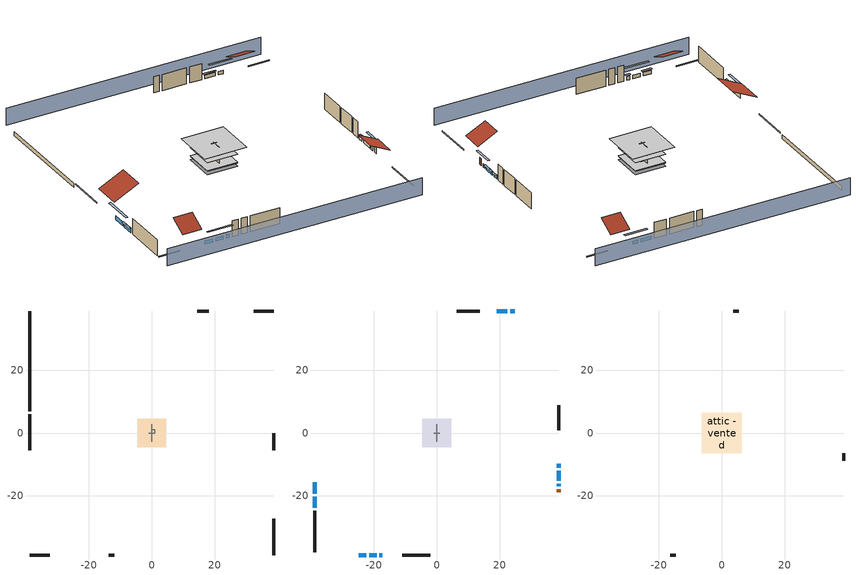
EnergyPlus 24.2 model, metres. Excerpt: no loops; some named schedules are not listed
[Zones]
crawlspace - vented
 floor foundation (Slab2 construction): -4.59,-4.59 -4.59,4.59 4.59,4.59 4.59,-4.59 z-0.91
 wall outside (RimJoist1 construction): -38.85,6.01 -38.85,-5.52 z0.3:0.61
 wall outside (RimJoist2 construction): 38.85,38.85 32.45,38.85 z0.3:0.61
 wall outside (RimJoist3 construction): 38.85,-38.85 38.85,-27.33 z0.3:0.61
 wall outside (RimJoist4 construction): -38.85,-38.85 -32.45,-38.85 z0.3:0.61
 wall foundation (FoundationWall1 construction): -38.85,38.85 -38.85,6.93 z-0.91:0.3
furnace airloop ret air zone
 floor adiabatic (AdiabaticConst): 0,0 0,1 1,1 1,0 z0
 wall adiabatic (AdiabaticConst): 0,1 0,0 1,0 1,1 0,1 z0:1
 ceiling adiabatic (AdiabaticConst): 1,0 1,1 0,1 0,0 z1
garage
 floor foundation (Slab1 construction): -4.48,-4.48 -4.48,4.48 4.48,4.48 4.48,-4.48 z0
 wall outside (Wall1 construction): 18.21,38.85 14.55,38.85 z0.3:5.18
 wall outside (Wall12 construction): -13.71,-38.85 -11.88,-38.85 z0.3:5.18
 wall outside (Wall2 construction): 38.85,-5.57 38.85,-0.08 z0.3:5.18
 wall to conditioned space (Wall5 construction Reversed): 0,2.74 0,-2.74 z0.3:5.18
 wall to conditioned space (Wall6 construction Reversed): -0.91,0 0.91,0 z0.3:5.18
conditioned space
 floor to crawlspace - vented (Floor1 construction): -4.59,-4.59 -4.59,4.59 4.59,4.59 4.59,-4.59 z0.3
 floor to garage (Floor2 construction): -4.48,-4.48 -4.48,4.48 4.48,4.48 4.48,-4.48 z0.3
 floor adiabatic (AdiabaticFloorConstruction): -4.59,-4.59 -4.59,4.59 4.59,4.59 4.59,-4.59 z2.74
 wall outside (AdiabaticWallConstruction 1): 38.85,-18.82 38.85,-17.91 z0.3:2.34
 wall outside (AdiabaticWallConstruction): -38.85,-15.71 -38.85,-19.3 / -38.85,-20.23 -38.85,-23.82 z0.3:1.52; -24.79,-38.85 -22.44,-38.85 / -21.52,-38.85 -19.17,-38.85 z0.3:1.34; 24.79,38.85 23.35,38.85 z0.3:1.25; 22.42,38.85 19.14,38.85 / 38.85,-15.22 38.85,-12.03 z0.3:1.37; 38.85,-16.98 38.85,-16.15 z0.3:1.4; 38.85,-11.1 38.85,-9.75 z0.3:1.22; -18.24,-38.85 -17.34,-38.85 z0.3:1.49
 wall outside (Wall3 construction): -38.85,-24.75 -38.85,-37.92 z0.3:5.18
 wall outside (Wall4 construction): 13.62,38.85 6.31,38.85 z0.3:5.18
 wall outside (Wall7 construction): 38.85,0.85 38.85,8.81 z0.3:5.18
 wall outside (Wall8 construction): -10.95,-38.85 -2.03,-38.85 z0.3:5.18
 window (WindowConstruction): -38.85,-15.71 -38.85,-19.3 z0.3:1.52
 window (WindowConstruction 9): -24.79,-38.85 -22.45,-38.85 z0.3:1.34
 window (WindowConstruction 1): -38.85,-20.23 -38.85,-23.82 z0.3:1.52
 window (WindowConstruction 2): 24.79,38.85 23.35,38.85 z0.3:1.25
 window (WindowConstruction 3): 22.42,38.85 19.14,38.85 z0.3:1.37
 window (WindowConstruction 4): 38.85,-16.98 38.85,-16.15 z0.3:1.4
 window (WindowConstruction 5): 38.85,-15.22 38.85,-12.03 z0.3:1.37
 window (WindowConstruction 6): 38.85,-11.1 38.85,-9.75 z0.3:1.22
 window (WindowConstruction 7): -21.52,-38.85 -19.17,-38.85 z0.3:1.34
 window (WindowConstruction 8): -18.24,-38.85 -17.34,-38.85 z0.3:1.49
 door (Door): 38.85,-18.82 38.85,-17.91 z0.3:2.34
 ceiling adiabatic (AdiabaticFloorConstruction): 4.59,-4.59 4.59,4.59 -4.59,4.59 -4.59,-4.59 z2.74
attic - vented
 floor to conditioned space (Floor3 construction Reversed): -6.41,-6.41 -6.41,6.41 6.41,6.41 6.41,-6.41 z5.18
 wall outside (Wall10 construction): -16.41,-38.85 -14.64,-38.85 z0.3:5.18
 wall outside (Wall11 construction): 38.85,-8.82 38.85,-6.5 z0.3:5.18
 wall outside (Wall9 construction): 5.38,38.85 3.6,38.85 z0.3:5.18
 roof outside (Roof1 construction): -38.85,-14.78,5.18 -31.39,-14.78,8.91 -31.39,-6.44,8.91 -38.85,-6.44,5.18
 roof outside (Roof2 construction): 25.72,38.85,5.18 25.72,33.66,7.77 31.52,33.66,7.77 31.52,38.85,5.18
 roof outside (Roof3 construction): -25.72,-38.85,5.18 -25.72,-33.66,7.77 -31.52,-33.66,7.77 -31.52,-38.85,5.18
 roof outside (Roof4 construction): 38.85,-19.75,5.18 32.9,-19.75,8.15 32.9,-26.4,8.15 38.85,-26.4,5.18
shading: 38.85,43.42 -38.85,43.42 / -38.85,-43.42 38.85,-43.42 z0:5.18; -38.85,-22.05 -38.85,-12.97 -39.46,-12.97 -39.46,-22.05 z4.27; -22.14,-38.85 -25.1,-38.85 -25.1,-39.46 -22.14,-39.46 z1.65; -38.85,-24.12 -38.85,-19.93 -39.46,-19.93 -39.46,-24.12 z1.83; 20.61,38.85 27.54,38.85 27.54,39.46 20.61,39.46 z3.99; 18.83,38.85 22.72,38.85 22.72,39.46 18.83,39.46 z1.68; 38.85,-13.41 38.85,-19.72 39.46,-19.72 39.46,-13.41 z4.15; 38.85,-11.73 38.85,-15.53 39.46,-15.53 39.46,-11.73 z1.68; 38.85,-9.45 38.85,-11.41 39.46,-11.41 39.46,-9.45 z1.52; -16.42,-38.85 -24.26,-38.85 -24.26,-39.46 -16.42,-39.46 z4.08; -17.03,-38.85 -18.54,-38.85 -18.54,-39.46 -17.03,-39.46 z1.8
[Building]
Building 1: Terrain=Suburbs
[Site:Location]
Portland Intl Arpt_OR: Latitude {deg}=45.59; Longitude {deg}=-122.6; Time Zone {hr}=-8; Elevation {m}=33; Keep Site Location Information=Yes
[Site:GroundTemperature:Shallow]
10.2558, 8.96328, 8.85977, 9.47314, 11.9355, 14.3863, 16.5111, 17.8571, 17.9714, 16.8767, 14.8061, 12.4304
[Site:WaterMainsTemperature]
Calculation Method=Schedule; Temperature Schedule=mains temperature schedule
[Material] Roughness=Rough; Thermal Absorptance=0.9
Name | Thickness {m} | Conductivity {W/m-K} | Density {kg/m3} | Specific Heat {J/kg-K} | Solar Absorptance | Visible Absorptance
asphalt or fiberglass shingles | 0.00635 | 0.162714 | 1121.4 | 1465.45 | 0.85 | 0.85
ceiling loosefill ins | 0.254 | 0.0480833 | 16.02 | 1046.75 | 0.7 | 0.7
ceiling stud and cavity | 0.1397 | 0.104117 | 65.682 | 1177.47 | 0.7 | 0.7
composite shingle siding | 0.00635 | 0.162714 | 1121.4 | 1465.45 | 0.7 | 0.7
concrete 4.0 in. | 0.1016 | 1.803125 | 2242.8 | 837.4 | 0.7 | 0.7
concrete 8.0 in. | 0.2032 | 1.803125 | 2242.8 | 837.4 | 0.7 | 0.7
door material | 0.04445 | 0.0612267 | 512.64 | 1214.23 | 0.7 | 0.7
floor covering | 0.0127 | 0.0433444 | 54.468 | 1339.84 | 0.6 | 0.6
floor rigid ins; wall rigid ins; wall rigid ins 1; wall rigid ins 2 | 0.051816 | 0.029427 | 32.04 | 1214.23 | 0.7 | 0.7
floor rigid ins 1; wall rigid ins 3 | 0.512978 | 0.029427 | 32.04 | 1214.23 | 0.7 | 0.7
floor stud and cavity | 0.1397 | 0.0972396 | 92.3553 | 1139.71 | 0.7 | 0.7
floor stud and cavity 1 | 0.1397 | 1.75129 | 37.0049 | 1207.88 | 0.7 | 0.7
furniture material conditioned space 1; furniture material garage 1 | 0.1524 | 0.115458 | 640.8 | 1214.23 | 0.6 | 0.6
gypsum board | 0.0127 | 0.160291 | 801 | 837.4 | 0.6 | 0.6
osb sheathing 0.5 in. | 0.0127 | 0.115458 | 512.64 | 1214.23 | 0.6 | 0.6
osb sheathing 0.5 in. 1 | 0.0127 | 0.115458 | 512.64 | 1214.23 | 0.7 | 0.7
osb sheathing 0.75 in. | 0.01905 | 0.115458 | 512.64 | 1214.23 | 0.7 | 0.7
rim joist stud and cavity | 0.0508 | 0.144151 | 50.32683 | 1063.81 | 0.6 | 0.6
roof rigid ins | 0.00281632 | 0.029427 | 32.04 | 1214.23 | 0.7 | 0.7
soil 0.5 in. | 0.0127 | 1.3848 | 1842.3 | 418.7 | 0.7 | 0.7
wall stud and cavity | 0.1397 | 0.348479 | 139.0536 | 1170.24 | 0.6 | 0.6
wall stud and cavity 1 | 0.1397 | 0.207325 | 139.0536 | 1170.24 | 0.7 | 0.7
wall stud and cavity 2 | 0.1397 | 0.222524 | 139.0536 | 1170.24 | 0.7 | 0.7
wall stud and cavity 3 | 0.0889 | 0.380278 | 52.3479 | 1209.89 | 0.7 | 0.7
wall stud and cavity 4 | 0.0889 | 0.391764 | 83.0341 | 1211.67 | 0.7 | 0.7
wood siding; wood siding 1 | 0.0254 | 0.102417 | 544.68 | 1172.36 | 0.7 | 0.7
[Material:NoMass]
Adiabatic: Roughness=Rough; Thermal Resistance {m2-K/W}=176.1; Thermal Absorptance=0.9; Solar Absorptance=0.7; Visible Absorptance=0.7
[WindowMaterial:SimpleGlazingSystem]
WindowMaterial: U-Factor {W/m2-K}=4.31528; Solar Heat Gain Coefficient=0.67
[Construction]
AdiabaticConst: Adiabatic
AdiabaticFloorConstruction: floor stud and cavity 1, floor rigid ins 1, osb sheathing 0.75 in., floor covering
AdiabaticWallConstruction: wood siding, wall rigid ins 3, wall stud and cavity 3, gypsum board
AdiabaticWallConstruction 1: wood siding 1, wall rigid ins 3, wall stud and cavity 3, gypsum board
Door: door material
Floor1 construction; Floor2 construction: floor stud and cavity, floor rigid ins, osb sheathing 0.75 in., floor covering
Floor3 construction Reversed: gypsum board, ceiling stud and cavity, ceiling loosefill ins
FoundationWall1 construction: concrete 8.0 in.
furniture construction conditioned space 1: furniture material conditioned space 1
furniture construction garage 1: furniture material garage 1
PartitionWallConstruction: gypsum board, wall stud and cavity 4, gypsum board
RimJoist1 construction; RimJoist2 construction; RimJoist3 construction; RimJoist4 construction: composite shingle siding, rim joist stud and cavity
Roof1 construction; Roof2 construction; Roof3 construction; Roof4 construction: asphalt or fiberglass shingles, roof rigid ins, osb sheathing 0.5 in.
Slab1 construction: concrete 4.0 in.
Slab2 construction: soil 0.5 in.
Wall1 construction; Wall10 construction; Wall11 construction; Wall12 construction; Wall2 construction; Wall9 construction: composite shingle siding, osb sheathing 0.5 in. 1, wall stud and cavity
Wall3 construction; Wall4 construction: composite shingle siding, wall rigid ins, osb sheathing 0.5 in. 1, wall stud and cavity 1, gypsum board
Wall5 construction Reversed: gypsum board, wall stud and cavity 2, osb sheathing 0.5 in. 1, wall rigid ins 1
Wall6 construction Reversed: gypsum board, wall stud and cavity 2, osb sheathing 0.5 in. 1, wall rigid ins 2
Wall7 construction; Wall8 construction: composite shingle siding, wall rigid ins 1, osb sheathing 0.5 in. 1, wall stud and cavity 1, gypsum board
WindowConstruction; WindowConstruction 1; WindowConstruction 2; WindowConstruction 3; WindowConstruction 4; WindowConstruction 5; WindowConstruction 6; WindowConstruction 7; WindowConstruction 8; WindowConstruction 9: WindowMaterial
[Zone] Multiplier=1
Name | Volume {m3} | Part of Total Floor Area
attic - vented | 157.303 | Yes
conditioned space | 606.66 | Yes
crawlspace - vented | 102.734 | Yes
furnace airloop ret air zone | 1 | No
garage | 195.726 | Yes
[Space]
Name | Zone | Volume {m3} | Space Type
attic - vented 1 | attic - vented | 157.303
conditioned space 1 | conditioned space | 606.66
crawlspace - vented 1 | crawlspace - vented | 102.734
furnace airloop ret air space | furnace airloop ret air zone |  | Plenum Space Type
garage 1 | garage | 195.726
[ZoneInfiltration:EffectiveLeakageArea] Schedule=Always On Discrete
Name | Zone or Space | Effective Air Leakage Area {cm2} | Stack Coefficient | Wind Coefficient
infil attic - vented 1 | attic - vented 1 | 5483.83 | 0.000199449 | 4.4404e-05
infil garage 1 | garage 1 | 326.204 | 0.000129147 | 4.64657e-05
[ZoneMixing] Schedule=Always On Continuous; Design Flow Rate Calculation Method=Flow/Zone; Design Flow Rate {m3/s}=0
Name | Zone or Space | Source Zone or Space
whole house fan mix | attic - vented | conditioned space
furnace airloop_0 ZoneMixDZToCond mix | conditioned space | crawlspace - vented
furnace airloop_0 ZoneMixCondToDZ mix | crawlspace - vented | conditioned space
[SurfaceProperty:IncidentSolarMultiplier] Incident Solar Multiplier=1; Incident Solar Multiplier Schedule=trans schedule winter=0.85 summer=0.7
Window1; Window10; Window2; Window3; Window4; Window5; Window6; Window7; Window8; Window9
[InternalMass]
Name | Construction | Zone or ZoneList | Space or SpaceList | Surface Area {m2}
furniture mass conditioned space 1 | furniture construction conditioned space 1 | conditioned space | conditioned space 1 | 99.51774
partition wall mass | PartitionWallConstruction | conditioned space | conditioned space 1 | 248.794
furniture mass garage 1 | furniture construction garage 1 | garage | garage 1 | 8.02682
[Lights] Design Level Calculation Method=LightingLevel; Return Air Fraction=0; Fraction Radiant=0.6; Fraction Visible=0.2; Fraction Replaceable=1
Name | Zone or ZoneList or Space or SpaceList | Schedule | Lighting Level {W}
interior lighting | conditioned space 1 | lighting_interior | 1957.45
garage lighting | garage 1 | lighting_garage | 70.2365
[People]
occupants: Zone or ZoneList or Space or SpaceList=conditioned space 1; Number of People Schedule=occupants; Number of People Calculation Method=People; Number of People=2; Fraction Radiant=0.314171; Sensible Heat Fraction=0.56303; Activity Level Schedule=occupants activity schedule; Carbon Dioxide Generation Rate {m3/s-W}=0; Enable ASHRAE 55 Comfort Warnings=No; Mean Radiant Temperature Calculation Type=EnclosureAveraged
[ElectricEquipment] Design Level Calculation Method=EquipmentLevel
Name | Zone or ZoneList or Space or SpaceList | Schedule | Design Level {W} | Fraction Latent | Fraction Radiant | Fraction Lost
ceiling fan | conditioned space 1 | ceiling_fan | 16.8066 | 0 | 0.558 | 0
clothes dryer | conditioned space 1 | clothes_dryer | 8592.4 | 0.015 | 0.081 | 0.85
clothes washer | conditioned space 1 | clothes_washer | 500.589 | 0.03 | 0.162 | 0.7
cooking range | conditioned space 1 | cooking_range | 128.835 | 0.16 | 0.384 | 0.2
dishwasher | conditioned space 1 | dishwasher | 857.029 | 0.3 | 0.18 | 0.4
fridge | conditioned space 1 | fridge schedule | 43.7215 | 0 | 0.6 | 0
mech vent bath fan 0 | conditioned space 1 | mech vent bath fan 0 schedule | 30 | 0 | 0 | 1
mech vent house fan | conditioned space 1 | mech vent house fan schedule | 0 | 0 | 0 | 1
mech vent house fan cfis | conditioned space 1 | mech vent house fan cfis schedule | 0 | 0 | 0 | 0
mech vent range fan 0 | conditioned space 1 | mech vent range fan 0 schedule | 30 | 0 | 0 | 1
misc plug loads | conditioned space 1 | plug_loads_other | 390.259 | 0.021 | 0.558 | 0.049
misc tv | conditioned space 1 | plug_loads_tv | 657.652 | 0 | 0.6 | 0
whole house fan | conditioned space 1 | Always On Discrete | 0 | 0 | 0 | 1
freezer | garage 1 | freezer schedule | 194.914 | 0 | 0.6 | 0
[OtherEquipment] Design Level Calculation Method=EquipmentLevel
Name | Fuel Type | Zone or ZoneList or Space or SpaceList | Schedule | Design Level {W} | Fraction Latent | Fraction Radiant | Fraction Lost
clothes dryer 1 | Electricity | conditioned space 1 | clothes_dryer | 0 | 0.015 | 0.081 | 0.85
cooking range 1 | NaturalGas | conditioned space 1 | cooking_range | 3775.8 | 0.16 | 0.384 | 0.2
furnace airloop_0 SupCondToLv; furnace airloop_0 SupSensLkToCond; mech vent house fan sensible load | None | conditioned space 1 | Always On Discrete | 0 | 0 | 0 | 0
furnace airloop_0 SupLatLkToCond; mech vent house fan latent load | None | conditioned space 1 | Always On Discrete | 0 | 1 | 0 | 0
general water use latent | None | conditioned space 1 | general water use schedule | 44.1266 | 1 | 0 | 0
general water use sensible | None | conditioned space 1 | general water use schedule | -43.4886 | 0 | 0.6 | 0
furnace airloop_0 RetCondToDZ; furnace airloop_0 SupCondToDZ; furnace airloop_0 SupSensLkToDZ | None | crawlspace - vented 1 | Always On Discrete | 0 | 0 | 0 | 0
furnace airloop_0 SupLatLkToDZ | None | crawlspace - vented 1 | Always On Discrete | 0 | 1 | 0 | 0
furnace airloop_0 RetCondToRP; furnace airloop_0 RetSensLkToRP | None | furnace airloop ret air space | Always On Discrete | 0 | 0 | 0 | 0
furnace airloop_0 RetLatLkToRP | None | furnace airloop ret air space | Always On Discrete | 0 | 1 | 0 | 0
water heater energy adjustment1 | Electricity | garage 1 | Always On Discrete | 0.01 | 0 | 0 | 1
water heater lat | None | garage 1 | Always On Discrete | 0 | 1 | 0 | 0
water heater sens | None | garage 1 | Always On Discrete | 0 | 0 | 0 | 0
[ZoneInfiltration:DesignFlowRate] Schedule=Always On Discrete
Name | Zone or ZoneList or Space or SpaceList | Design Flow Rate Calculation Method | Design Flow Rate {m3/s} | Air Changes per Hour {1/hr} | Constant Term Coefficient | Temperature Term Coefficient | Velocity Term Coefficient | Velocity Squared Term Coefficient
infil flow; natural vent flow; whole house fan flow | conditioned space 1 | Flow/Zone | 0
crawlspace_vented 1 duct leakage imbalance infil flow | crawlspace - vented 1 | Flow/Zone | 0
infil crawlspace - vented 1 | crawlspace - vented 1 | AirChanges/Hour |  | 2.6013 | 1 | 0 | 0 | 0
[SurfaceProperty:ExposedFoundationPerimeter] Exposed Perimeter Calculation Method=TotalExposedPerimeter
Name | Total Exposed Perimeter {m}
Slab2 | 31.91256
Slab1 | 21.9456
[SpaceList]
Plenum Space Type: furnace airloop ret air space
[AvailabilityManager:Scheduled] Schedule=Always On Discrete
furnace airloop Availability Manager; room ac airloop Availability Manager
[AirLoopHVAC:ReturnPlenum]
Air Loop HVAC Return Plenum 1: Zone=furnace airloop ret air zone
[WaterUse:Equipment]
dishwasher: Peak Flow Rate {m3/s}=1.20908e-05; Flow Rate Fraction Schedule=hot_water_dishwasher
[Foundation:Kiva] Wall Depth Below Slab {m}=0.2032
Name | Initial Indoor Air Temperature {C} | Wall Height Above Grade {m}
Foundation Kiva 1 | 13.4258 | 0.1016
Foundation Kiva 2 | 7.58325 | 0.3048
[Foundation:Kiva:Settings]
Soil Conductivity {W/m-K}=1.3848; Soil Density {kg/m3}=1842.3; Soil Specific Heat {J/kg-K}=418.7; Ground Solar Absorptivity=0.9; Ground Thermal Absorptivity=0.9; Ground Surface Roughness {m}=0.03; Far-Field Width {m}=40; Deep-Ground Boundary Condition=ZeroFlux; Deep-Ground Depth {m}=40; Minimum Cell Dimension {m}=0.2; Maximum Cell Growth Coefficient=3; Simulation Timestep=Timestep
[Exterior:Lights]
exterior lighting: Schedule=exterior lighting schedule; Design Level {W}=53.829
[EnergyManagementSystem:GlobalVariable]
furnace_airloop_0_DuctImbalLkExhFanEquivCond
furnace_airloop_0_DuctImbalLkExhFanEquivDZ
furnace_airloop_0_DuctImbalLkSupFanEquivCond
furnace_airloop_0_DuctImbalLkSupFanEquivDZ
furnace_airloop_0_DZ_T
furnace_airloop_0_DZ_W
furnace_airloop_0_RetCondToDZ
furnace_airloop_0_RetCondToRP
furnace_airloop_0_RetLatLkToRP
furnace_airloop_0_RetSensLkToRP
furnace_airloop_0_SupCondToDZ
furnace_airloop_0_SupCondToLv
furnace_airloop_0_SupLatLkToCond
furnace_airloop_0_SupLatLkToDZ
furnace_airloop_0_SupSensLkToCond
furnace_airloop_0_SupSensLkToDZ
furnace_airloop_0_ZoneMixCondToDZ
furnace_airloop_0_ZoneMixDZToCond
furnace_airloop_AH_MFR
furnace_airloop_AH_Tout
furnace_airloop_AH_VFR
furnace_airloop_AH_Wout
furnace_airloop_Fan_RTF
furnace_airloop_RA_T
furnace_airloop_Ra_W
infil_program_Qfan
infil_program_Qinf
natural_vent_program_Qnv
natural_vent_program_Qwhf
room_ac_airloop_Fan_RTF
[EnergyManagementSystem:Sensor]
Name | Output:Variable or Output:Meter Index Key | Output:Variable or Output:Meter
airflow_gain | infil flow | Infiltration Sensible Heat Gain Energy
airflow_gain_1 | natural vent flow | Infiltration Sensible Heat Gain Energy
airflow_gain_2 | whole house fan flow | Infiltration Sensible Heat Gain Energy
airflow_loss | infil flow | Infiltration Sensible Heat Loss Energy
airflow_loss_1 | natural vent flow | Infiltration Sensible Heat Loss Energy
airflow_loss_2 | whole house fan flow | Infiltration Sensible Heat Loss Energy
clg_load_cond |  | Cooling:EnergyTransfer:Zone:CONDITIONED SPACE
clg_load_duct |  | Cooling:EnergyTransfer:Zone:FURNACE AIRLOOP RET AIR ZONE
clg_sp_s; clg_sp_s_1 | cooling setpoint | Schedule Value
clothes_dryer_exhaust_0_sch_s | clothes_dryer | Schedule Value
cool_season | cooling season schedule | Schedule Value
ducts_conv | furnace airloop_0 RetCondToRP | Other Equipment Convective Heating Energy
ducts_conv_1 | furnace airloop_0 RetLatLkToRP | Other Equipment Convective Heating Energy
ducts_conv_2 | furnace airloop_0 RetSensLkToRP | Other Equipment Convective Heating Energy
ducts_conv_3 | furnace airloop_0 SupCondToLv | Other Equipment Convective Heating Energy
ducts_conv_4 | furnace airloop_0 SupLatLkToCond | Other Equipment Convective Heating Energy
ducts_conv_5 | furnace airloop_0 SupSensLkToCond | Other Equipment Convective Heating Energy
ducts_rad | furnace airloop_0 RetCondToRP | Other Equipment Radiant Heating Energy
ducts_rad_1 | furnace airloop_0 RetLatLkToRP | Other Equipment Radiant Heating Energy
ducts_rad_2 | furnace airloop_0 RetSensLkToRP | Other Equipment Radiant Heating Energy
ducts_rad_3 | furnace airloop_0 SupCondToLv | Other Equipment Radiant Heating Energy
ducts_rad_4 | furnace airloop_0 SupLatLkToCond | Other Equipment Radiant Heating Energy
ducts_rad_5 | furnace airloop_0 SupSensLkToCond | Other Equipment Radiant Heating Energy
furnace_airloop_0_DZ_T_s | crawlspace - vented | Zone Air Temperature
furnace_airloop_0_DZ_W_s | crawlspace - vented | Zone Mean Air Humidity Ratio
furnace_airloop_AH_MFR_s | Node 16 | System Node Mass Flow Rate
furnace_airloop_AH_Tout_s | Node 16 | System Node Temperature
furnace_airloop_AH_VFR_s | Node 16 | System Node Current Density Volume Flow Rate
furnace_airloop_AH_Wout_s | Node 16 | System Node Humidity Ratio
furnace_airloop_RA_T_s | Node 19 | System Node Temperature
furnace_airloop_Ra_W_s | Node 19 | System Node Humidity Ratio
htg_load_cond |  | Heating:EnergyTransfer:Zone:CONDITIONED SPACE
htg_load_duct |  | Heating:EnergyTransfer:Zone:FURNACE AIRLOOP RET AIR ZONE
htg_sp_s; htg_sp_s_1 | heating setpoint | Schedule Value
ig_ee_conv | ceiling fan | Electric Equipment Convective Heating Energy
ig_ee_conv_1 | clothes dryer | Electric Equipment Convective Heating Energy
ig_ee_conv_3 | cooking range | Electric Equipment Convective Heating Energy
ig_ee_conv_4 | dishwasher | Electric Equipment Convective Heating Energy
ig_ee_conv_5 | fridge | Electric Equipment Convective Heating Energy
ig_ee_conv_6 | misc plug loads | Electric Equipment Convective Heating Energy
ig_ee_conv_7 | misc tv | Electric Equipment Convective Heating Energy
ig_ee_conv_8 | whole house fan | Electric Equipment Convective Heating Energy
ig_ee_rad | ceiling fan | Electric Equipment Radiant Heating Energy
ig_ee_rad_1 | clothes dryer | Electric Equipment Radiant Heating Energy
ig_ee_rad_3 | cooking range | Electric Equipment Radiant Heating Energy
ig_ee_rad_4 | dishwasher | Electric Equipment Radiant Heating Energy
ig_ee_rad_5 | fridge | Electric Equipment Radiant Heating Energy
ig_ee_rad_6 | misc plug loads | Electric Equipment Radiant Heating Energy
ig_ee_rad_7 | misc tv | Electric Equipment Radiant Heating Energy
ig_ee_rad_8 | whole house fan | Electric Equipment Radiant Heating Energy
ig_lgt_conv | interior lighting | Lights Convective Heating Energy
ig_lgt_rad | interior lighting | Lights Radiant Heating Energy
ig_lgt_vis | interior lighting | Lights Visible Radiation Heating Energy
ig_oe_conv | clothes dryer 1 | Other Equipment Convective Heating Energy
ig_oe_conv_1 | cooking range 1 | Other Equipment Convective Heating Energy
ig_oe_conv_2 | general water use latent | Other Equipment Convective Heating Energy
ig_oe_conv_3 | general water use sensible | Other Equipment Convective Heating Energy
ig_oe_rad | clothes dryer 1 | Other Equipment Radiant Heating Energy
ig_oe_rad_1 | cooking range 1 | Other Equipment Radiant Heating Energy
ig_oe_rad_2 | general water use latent | Other Equipment Radiant Heating Energy
ig_oe_rad_3 | general water use sensible | Other Equipment Radiant Heating Energy
ig_ppl_conv | occupants | People Convective Heating Energy
ig_ppl_rad | occupants | People Radiant Heating Energy
im_conv | furniture mass conditioned space 1 | Surface Inside Face Convection Heat Gain Energy
im_conv_1 | partition wall mass | Surface Inside Face Convection Heat Gain Energy
im_ig | furniture mass conditioned space 1 | Surface Inside Face Internal Gains Radiation Heat Gain Energy
im_ig_1 | partition wall mass | Surface Inside Face Internal Gains Radiation Heat Gain Energy
im_lgt | furniture mass conditioned space 1 | Surface Inside Face Lights Radiation Heat Gain Energy
im_lgt_1 | partition wall mass | Surface Inside Face Lights Radiation Heat Gain Energy
im_sol | furniture mass conditioned space 1 | Surface Inside Face Solar Radiation Heat Gain Energy
im_sol_1 | partition wall mass | Surface Inside Face Solar Radiation Heat Gain Energy
im_surf | furniture mass conditioned space 1 | Surface Inside Face Net Surface Thermal Radiation Heat Gain Energy
im_surf_1 | partition wall mass | Surface Inside Face Net Surface Thermal Radiation Heat Gain Energy
mech_vent_bath_fan_0_sch_s | mech vent bath fan 0 schedule | Schedule Value
mech_vent_range_fan_0_sch_s | mech vent range fan 0 schedule | Schedule Value
mv_conv | mech vent bath fan 0 | Electric Equipment Convective Heating Energy
mv_conv_1 | mech vent house fan | Electric Equipment Convective Heating Energy
mv_conv_2 | mech vent house fan cfis | Electric Equipment Convective Heating Energy
mv_conv_3 | mech vent range fan 0 | Electric Equipment Convective Heating Energy
mv_conv_4 | mech vent house fan latent load | Other Equipment Convective Heating Energy
mv_conv_5 | mech vent house fan sensible load | Other Equipment Convective Heating Energy
mv_rad | mech vent bath fan 0 | Electric Equipment Radiant Heating Energy
mv_rad_1 | mech vent house fan | Electric Equipment Radiant Heating Energy
